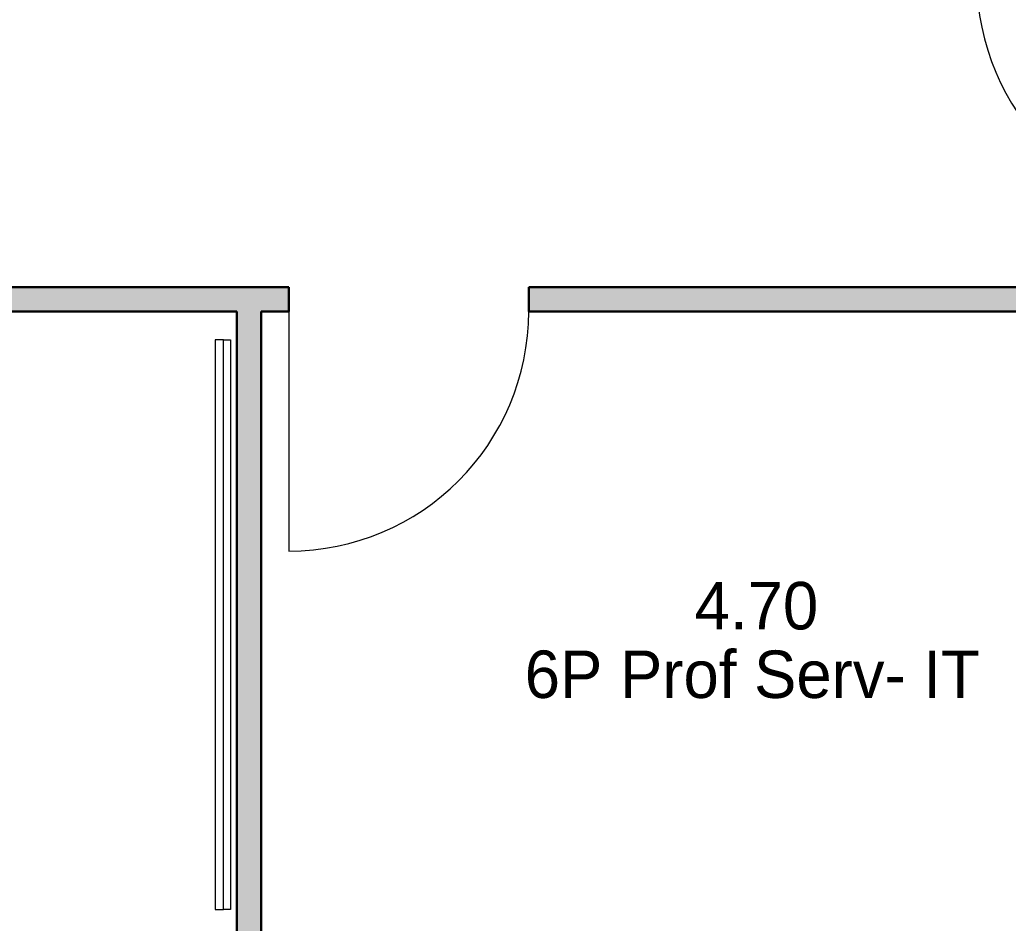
# Model space of a CAD drawing. Header units: millimetres. Extents: x 79795 to 317870, y -36033 to 97293.
# Drawn here: x 180636 to 184801, y 10927 to 14734 of the extents above; entities that cross this region are included whole.
import ezdxf

# ---------------------------------------------------------------- set-up
doc = ezdxf.new("R2010")
doc.units = ezdxf.units.MM
doc.header["$MEASUREMENT"] = 0
for name, color, linetype, lineweight in [('A-AREA-IDEN', 7, 'CONTINUOUS', 9), ('CSM-STL-XX-ZZ-M3-A-XXXX-00001_detached _19_04_21__rvt-1-Level 4$0$A-DOOR', 4, 'CONTINUOUS', 9), ('CSM-STL-XX-ZZ-M3-A-XXXX-00001_detached _19_04_21__rvt-1-Level 4$0$A-WALL-PATT', 7, 'CONTINUOUS', 9), ('CSM-STL-XX-ZZ-M3-A-XXXX-00001_detached _19_04_21__rvt-1-Level 4$0$I-FURN', 8, 'CONTINUOUS', 9), ('CSM-STL-XX-ZZ-M3-A-XXXX-00001_detached _19_04_21__rvt-1-Level 4$0$I-WALL', 7, 'CONTINUOUS', 9)]:
    doc.layers.add(name, color=color, linetype=linetype, lineweight=lineweight)
doc.styles.add('Century Gothic', font='GOTHIC.TTF', dxfattribs={"height": 200})

msp = doc.modelspace()

# ---------------------------------------------------------------- hatches: boundary and pattern name
at = {"layer": 'CSM-STL-XX-ZZ-M3-A-XXXX-00001_detached _19_04_21__rvt-1-Level 4$0$A-WALL-PATT'}
h = msp.add_hatch(color=256, dxfattribs=at)
h.paths.add_polyline_path([(181001.8, 13505.3), (181001.8, 13607.3), (179480.3, 13607.3), (179480.3, 13505.3), (179516.3, 13505.3)], flags=0)
h.paths.add_polyline_path([(178470.3, 13505.3), (178470.3, 13607.3), (176828.3, 13607.3), (176828.3, 13505.3), (178352.8, 13505.3)], flags=0)
h.paths.add_polyline_path([(175598.8, 13505.3), (175818.3, 13505.3), (175818.3, 13607.3), (174128.3, 13607.3), (174128.3, 13505.3), (174732.5, 13505.3)], flags=0)
h.paths.add_polyline_path([(173118.3, 13505.3), (173118.3, 13607.3), (171428.3, 13607.3), (171428.3, 13505.3), (173000.8, 13505.3)], flags=0)
h.paths.add_polyline_path([(170418.3, 13505.3), (170418.3, 13607.3), (170300.8, 13607.3), (170300.8, 13505.3)], flags=0)
for points in [[(181550.8, 13505.3), (181550.8, 13607.3), (181001.8, 13607.3), (181001.8, 13505.3)], [(181652.8, 9369.3), (181652.8, 13607.3), (181550.8, 13607.3), (181550.8, 9369.3)]]:
    msp.add_hatch(color=256, dxfattribs=at).paths.add_polyline_path(points, flags=0)
h = msp.add_hatch(color=256, dxfattribs=at)
h.paths.add_polyline_path([(185678.8, 13505.3), (185678.8, 13607.3), (182780.3, 13607.3), (182780.3, 13505.3), (184300.1, 13505.3)], flags=0)
h.paths.add_polyline_path([(181652.8, 13505.3), (181770.3, 13505.3), (181770.3, 13607.3), (181652.8, 13607.3)], flags=0)

# ---------------------------------------------------------------- linework, layer by layer
at = {"layer": 'CSM-STL-XX-ZZ-M3-A-XXXX-00001_detached _19_04_21__rvt-1-Level 4$0$A-DOOR'}
msp.add_line((181770.3, 13505.3), (181770.3, 12495.3), dxfattribs=at)
for centre, start, end in [((185678.8, 14906.3), 180, 270), ((181770.3, 13505.3), 270, 0)]:
    msp.add_arc(centre, 1010, start, end, dxfattribs=at)
at = {"layer": 'CSM-STL-XX-ZZ-M3-A-XXXX-00001_detached _19_04_21__rvt-1-Level 4$0$I-FURN'}
for p, q in [((181494.4, 13385.2), (181459.4, 13385.2)), ((181459.4, 13385.2), (181459.4, 10985.2)), ((181494.4, 13385.2), (181524.4, 13385.2)), ((181494.4, 10985.2), (181494.4, 13385.2)), ((181494.4, 10985.2), (181494.4, 13385.2)), ((181524.4, 13385.2), (181524.4, 10985.2)), ((181459.4, 10985.2), (181494.4, 10985.2)), ((181524.4, 10985.2), (181494.4, 10985.2))]:
    msp.add_line(p, q, dxfattribs=at)
at = {"layer": 'CSM-STL-XX-ZZ-M3-A-XXXX-00001_detached _19_04_21__rvt-1-Level 4$0$I-WALL', "lineweight": 30}
for p, q in [((181001.8, 13607.3), (179480.3, 13607.3)), ((181550.8, 13607.3), (181001.8, 13607.3)), ((181652.8, 13607.3), (181550.8, 13607.3)), ((181770.3, 13607.3), (181652.8, 13607.3)), ((181770.3, 13505.3), (181770.3, 13607.3)), ((185678.8, 13607.3), (182780.3, 13607.3)), ((182780.3, 13607.3), (182780.3, 13505.3)), ((179480.3, 13505.3), (181001.8, 13505.3)), ((181001.8, 13505.3), (181550.8, 13505.3)), ((181550.8, 13505.3), (181550.8, 9369.3)), ((181652.8, 9369.3), (181652.8, 13505.3)), ((181652.8, 13505.3), (181770.3, 13505.3)), ((182780.3, 13505.3), (185678.8, 13505.3))]:
    msp.add_line(p, q, dxfattribs=at)

# ---------------------------------------------------------------- texts
at = {"layer": 'A-AREA-IDEN', "style": 'Century Gothic'}
for s, p in [('4.70', (183479.8, 12165.1)), ('6P Prof Serv- IT', (182763.6, 11876.1))]:
    msp.add_text(s, height=200, dxfattribs=at).set_placement(p)

doc.saveas('drawing.dxf')
